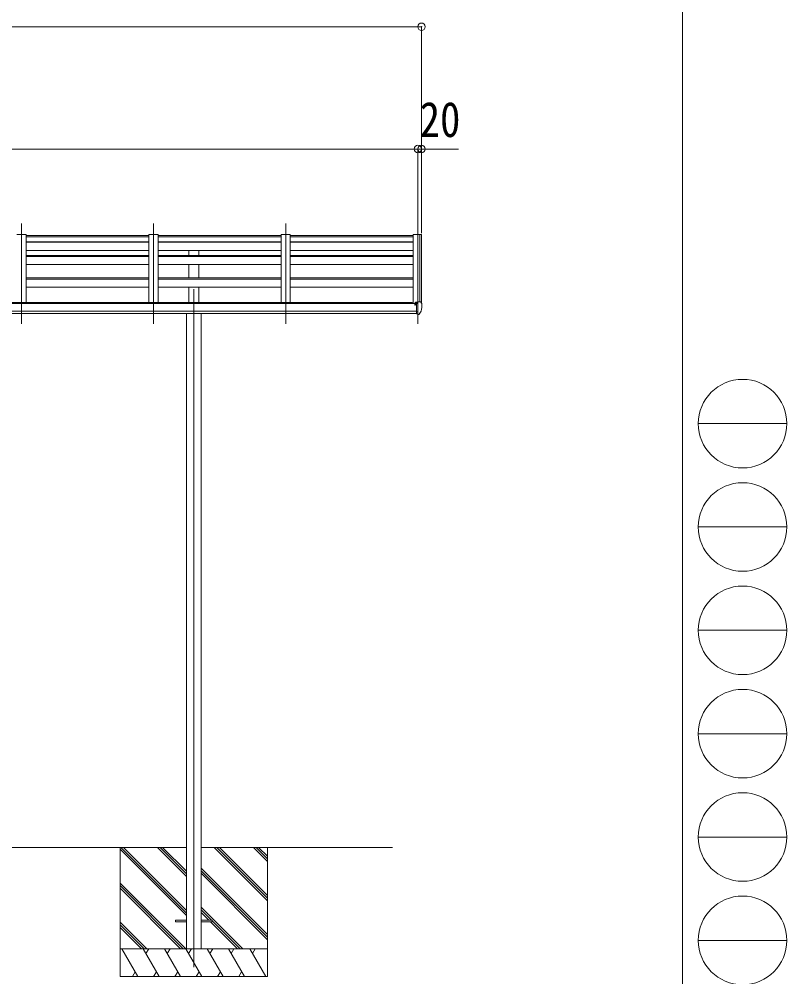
# Model space of a CAD drawing. Units: millimetres at full size, sheet at 1:40; details may follow other scales. Extents: x -11181 to 11305, y -7804 to 7716.
# Drawn here: x 7145 to 11305, y -4441 to 748 of the extents above; entities that cross this region are included whole.
import ezdxf
from ezdxf.enums import TextEntityAlignment as Align

# ---------------------------------------------------------------- set-up
doc = ezdxf.new("R2010")
doc.units = ezdxf.units.MM
doc.header["$LTSCALE"] = 40
doc.header["$PDMODE"] = 32
doc.header["$PDSIZE"] = 40
for name, color, linetype, lineweight in [('0-0_0', 7, 'Continuous', 9), ('0-1_本体', 4, 'Continuous', 9), ('0-2_部品', 7, 'Continuous', 9), ('0-8_PARTS2', 2, 'Continuous', 9), ('0-A_寸法', 6, 'Continuous', 9), ('F-0_240', 7, 'Continuous', 9)]:
    doc.layers.add(name, color=color, linetype=linetype, lineweight=lineweight)
doc.styles.add('ＭＳ ゴシック', font='')
doc.styles.get('ＭＳ ゴシック').set_extended_font_data('MS Gothic')

msp = doc.modelspace()

# ---------------------------------------------------------------- linework, layer by layer
at = {"layer": '0-0_0'}
for p, q in [((8051.77, -3739.42), (4830.77, -3739.42)), ((7691.27, -3739.42), (7691.27, -4439.42)), ((8051.77, -4109.44), (7691.27, -3748.94)), ((8051.77, -4095.29), (7695.89, -3739.42)), ((8051.77, -4081.15), (7710.04, -3739.42)), ((8051.77, -3897.3), (7893.89, -3739.42)), ((8051.77, -3883.16), (7908.03, -3739.42)), ((8051.77, -3869.02), (7922.17, -3739.42)), ((9167.27, -3739.42), (8130.77, -3739.42)), ((8491.27, -4028.44), (8202.25, -3739.42)), ((8491.27, -4014.29), (8216.39, -3739.42)), ((8491.27, -4000.15), (8230.54, -3739.42)), ((8491.27, -3816.31), (8414.39, -3739.42)), ((8491.27, -3802.16), (8428.53, -3739.42)), ((8491.27, -3788.02), (8442.67, -3739.42)), ((8491.27, -3739.42), (8491.27, -4439.42)), ((8491.27, -4212.28), (8130.77, -3851.79)), ((8491.27, -4226.43), (8130.77, -3865.93)), ((8491.27, -4240.57), (8130.77, -3880.07)), ((8047.91, -4289.42), (7691.27, -3932.79)), ((8033.77, -4289.42), (7691.27, -3946.93)), ((8019.62, -4289.42), (7691.27, -3961.07)), ((8356.28, -4289.42), (8130.77, -4063.92)), ((8187.62, -4134.91), (8130.77, -4078.06)), ((8173.48, -4134.91), (8130.77, -4092.2)), ((7835.78, -4289.42), (7691.27, -4144.92)), ((8327.99, -4289.42), (8182.48, -4143.91)), ((8342.13, -4289.42), (8191.27, -4138.56)), ((7821.63, -4289.42), (7691.27, -4159.06)), ((7807.49, -4289.42), (7691.27, -4173.2)), ((7691.27, -4289.42), (8491.27, -4289.42)), ((7788.16, -4439.42), (7701.55, -4289.42)), ((7903.63, -4439.42), (7817.03, -4289.42)), ((7847.03, -4289.42), (7832.03, -4315.41)), ((8019.1, -4439.42), (7932.5, -4289.42)), ((7947.5, -4315.41), (7962.5, -4289.42)), ((8134.57, -4439.42), (8047.97, -4289.42)), ((8062.97, -4315.41), (8077.97, -4289.42)), ((8250.04, -4439.42), (8163.44, -4289.42)), ((8178.44, -4315.41), (8193.44, -4289.42)), ((8365.51, -4439.42), (8278.91, -4289.42)), ((8293.91, -4315.41), (8308.91, -4289.42)), ((8480.98, -4439.42), (8394.38, -4289.42)), ((8409.38, -4315.41), (8424.38, -4289.42)), ((8491.27, -4439.42), (7691.27, -4439.42)), ((7773.16, -4413.45), (7758.16, -4439.42)), ((7888.63, -4413.45), (7873.63, -4439.42)), ((8004.1, -4413.45), (7989.1, -4439.42)), ((8119.57, -4413.44), (8104.57, -4439.42)), ((8235.04, -4413.44), (8220.04, -4439.42)), ((8350.51, -4413.45), (8335.51, -4439.42))]:
    msp.add_line(p, q, dxfattribs=at)
at = {"layer": '0-1_本体'}
for p, q in [((7132.27, -419.35), (7182.27, -419.35)), ((7182.27, -419.35), (7182.27, -786.94)), ((7182.27, -424.84), (7848.27, -424.84)), ((7182.27, -431.91), (7848.27, -431.91)), ((7182.27, -458.04), (7848.27, -458.04)), ((7182.27, -460.6), (7848.27, -460.6)), ((7848.27, -419.35), (7848.27, -786.94)), ((7848.27, -419.35), (7898.27, -419.35)), ((7898.27, -419.35), (7898.27, -786.94)), ((7898.27, -424.84), (8564.27, -424.84)), ((7898.27, -431.91), (8564.27, -431.91)), ((7898.27, -458.04), (8564.27, -458.04)), ((7898.27, -460.6), (8564.27, -460.6)), ((8564.27, -419.35), (8564.27, -786.94)), ((8564.27, -419.35), (8614.27, -419.35)), ((8614.27, -419.35), (8614.27, -786.94)), ((8614.27, -424.84), (9280.27, -424.84)), ((8614.27, -431.91), (9280.27, -431.91)), ((8614.27, -458.04), (9280.27, -458.04)), ((8614.27, -460.6), (9280.27, -460.6)), ((9280.27, -418.75), (9280.27, -793.47)), ((9316.19, -418.95), (9315.57, -420.57)), ((9316.27, -418.84), (9316.27, -783.66)), ((9324.32, -419.17), (9316.48, -418.76)), ((9325.26, -420.06), (9325.27, -790.21)), ((7182.27, -505.34), (7848.27, -505.34)), ((7898.27, -505.34), (8564.27, -505.34)), ((8063.77, -532.17), (8063.77, -505.18)), ((8118.77, -532.17), (8118.77, -505.18)), ((8614.27, -505.34), (9280.27, -505.34)), ((7182.27, -532.31), (7848.27, -532.31)), ((7182.27, -537.26), (7848.27, -537.26)), ((7898.27, -532.31), (8564.27, -532.31)), ((7898.27, -537.26), (8564.27, -537.26)), ((8614.27, -532.31), (9280.27, -532.31)), ((8614.27, -537.26), (9280.27, -537.26)), ((7182.27, -581.45), (7848.27, -581.45)), ((7898.27, -581.45), (8564.27, -581.45)), ((8063.77, -653.08), (8063.77, -581.3)), ((8118.77, -653.08), (8118.77, -581.3)), ((8614.27, -581.45), (9280.27, -581.45)), ((7182.27, -653.25), (7848.27, -653.25)), ((7182.27, -660.05), (7848.27, -660.05)), ((7898.27, -653.25), (8564.27, -653.25)), ((7898.27, -660.05), (8564.27, -660.05)), ((8614.27, -653.25), (9280.27, -653.25)), ((8614.27, -660.05), (9280.27, -660.05)), ((7182.27, -703.6), (7848.27, -703.6)), ((7898.27, -703.6), (8564.27, -703.6)), ((8063.77, -786.97), (8063.77, -703.43)), ((8118.77, -786.97), (8118.77, -703.43)), ((8614.27, -703.6), (9280.27, -703.6)), ((3583.77, -793.47), (9298.77, -793.47)), ((3607.27, -786.94), (9275.27, -786.94)), ((9275.27, -793.47), (9275.27, -786.94)), ((9298.77, -834.87), (3583.77, -834.87)), ((3583.77, -846.72), (9298.77, -846.64)), ((8051.77, -847.04), (8051.77, -4289.44)), ((8130.77, -847.04), (8130.77, -4289.44))]:
    msp.add_line(p, q, dxfattribs=at)
msp.add_lwpolyline([(9315.57, -783.66), (9315.57, -418.75), (9280.27, -418.75)], dxfattribs=at)
msp.add_circle((9291.29, -798.38), 3, dxfattribs=at)
for centre, radius, start, end in [((9316.47, -419.06), 0.301, 87.13321, 158.93673), ((9324.27, -420.17), 1, 6.67014, 87)]:
    msp.add_arc(centre, radius, start, end, dxfattribs=at)
at = {"layer": '0-2_部品'}
for p, q in [((9288.77, -789.51), (9288.77, -793.47)), ((9303.77, -788.35), (9289.77, -788.41)), ((9293.27, -788.39), (9293.27, -786.5)), ((9293.77, -798.58), (9293.47, -798.58)), ((9294.29, -798.58), (9293.77, -798.58)), ((9294.09, -786.08), (9303.77, -785.36)), ((9298.77, -793.4), (9305.27, -793)), ((9303.77, -784.58), (9305.27, -784.58)), ((9303.77, -784.58), (9303.77, -790.75)), ((9305.27, -852.16), (9305.27, -783.66)), ((9320.36, -784.23), (9324.42, -790.04)), ((9327.27, -793.04), (9327.27, -793.66)), ((9298.77, -848.97), (9304.27, -848.97)), ((9304.77, -849.97), (9304.27, -848.97)), ((9305.27, -849.97), (9304.77, -849.97)), ((9306.77, -852.07), (9305.27, -852.16)), ((9306.77, -852.07), (9310.48, -851.85)), ((9312.89, -850.35), (9322.64, -834.97))]:
    msp.add_line(p, q, dxfattribs=at)
at = {"layer": '0-2_部品', "color": 4}
for p, q in [((8051.77, -4134.91), (7991.27, -4134.91)), ((7991.27, -4134.91), (7991.27, -4143.91)), ((8051.77, -4143.91), (7991.27, -4143.91)), ((8191.27, -4134.91), (8130.77, -4134.91)), ((8191.27, -4143.91), (8130.77, -4143.91)), ((8191.27, -4134.91), (8191.27, -4143.91))]:
    msp.add_line(p, q, dxfattribs=at)
at = {"layer": '0-2_部品'}
for points in [[(9288.77, -796.96), (9288.77, -798.58), (9288.29, -798.58)], [(9293.47, -797.39), (9293.47, -798.58), (9288.77, -798.58)], [(9294.09, -786.08), (9293.92, -786.1), (9293.77, -786.13), (9293.62, -786.17), (9293.5, -786.22), (9293.4, -786.28), (9293.33, -786.35), (9293.28, -786.42), (9293.27, -786.5)], [(9298.77, -848.97), (9298.77, -790.75), (9303.77, -790.75)], [(9305.27, -783.66), (9317.27, -783.66), (9319.6, -783.81)], [(9305.27, -838.27), (9302.1, -837.87), (9298.77, -837.44)]]:
    msp.add_lwpolyline(points, dxfattribs=at)
for centre, radius, start, end in [((9291.27, -798.58), 2.5, 28.35764, 180), ((9291.27, -798.58), 2.5, 0, 28.35764), ((9319.54, -784.81), 1, 35, 86.5), ((9134.78, -793.66), 192.49, 347.8767, 359.9992), ((9324.27, -793.04), 3, 0, 87), ((9310.29, -848.85), 3, 273.5, 330), ((9320.04, -833.47), 3, 330, 348.16652)]:
    msp.add_arc(centre, radius, start, end, dxfattribs=at)
msp.add_ellipse((9289.77, -789.51), major_axis=(0.02, 1.1), ratio=0.906239, start_param=0.0206394, end_param=1.5914357, dxfattribs=at)
at = {"layer": '0-8_PARTS2'}
for p, q in [((7157.27, -903.01), (7157.27, -359.16)), ((7873.27, -903.01), (7873.27, -359.16)), ((8589.27, -903.01), (8589.27, -359.16)), ((9305.27, -383.72), (9305.27, -903.01)), ((8091.27, -714.23), (8091.27, -4389.46))]:
    msp.add_line(p, q, dxfattribs=at)
at = {"layer": '0-A_寸法'}
for p, q in [((-2170.73, 707.1), (9325.26, 707.1)), ((9325.26, 707.1), (9325.26, 44.47)), ((9305.26, 44.47), (3577.27, 44.47)), ((9305.26, 44.47), (9305.26, -411.1)), ((9305.26, 44.47), (9305.26, -411.1)), ((9305.26, 44.47), (9325.26, 44.47)), ((9325.26, 44.47), (9525.26, 44.47)), ((9325.26, 44.47), (9325.26, -411.1))]:
    msp.add_line(p, q, dxfattribs=at)
for p in [(9325.26, 707.1), (9305.26, 44.47), (9325.26, 44.47)]:
    msp.add_point(p, dxfattribs=at)
at = {"layer": 'F-0_240', "color": 5}
msp.add_line((10739.39, 7716.46), (10739.39, -7803.54), dxfattribs=at)
at = {"layer": 'F-0_240', "color": 4}
for p, q in [((10824.88, -1443.54), (11304.88, -1443.54)), ((10824.88, -2003.54), (11304.88, -2003.54)), ((10824.88, -2563.54), (11304.88, -2563.54)), ((10824.88, -3123.54), (11304.88, -3123.54)), ((10824.88, -3683.54), (11304.88, -3683.54)), ((10824.88, -4243.54), (11304.88, -4243.54))]:
    msp.add_line(p, q, dxfattribs=at)
for centre in [(11064.88, -1443.54), (11064.88, -2003.54), (11064.88, -2563.54), (11064.88, -3123.54), (11064.88, -3683.54), (11064.88, -4243.54)]:
    msp.add_circle(centre, 240, dxfattribs=at)

# ---------------------------------------------------------------- texts
at = {"layer": '0-A_寸法', "color": 7, "style": 'ＭＳ ゴシック', "width": 0.85}
msp.add_text('20', height=190.6, dxfattribs=at).set_placement((9315.26, 52.47), align=Align.BOTTOM_LEFT)

doc.saveas('drawing.dxf')
